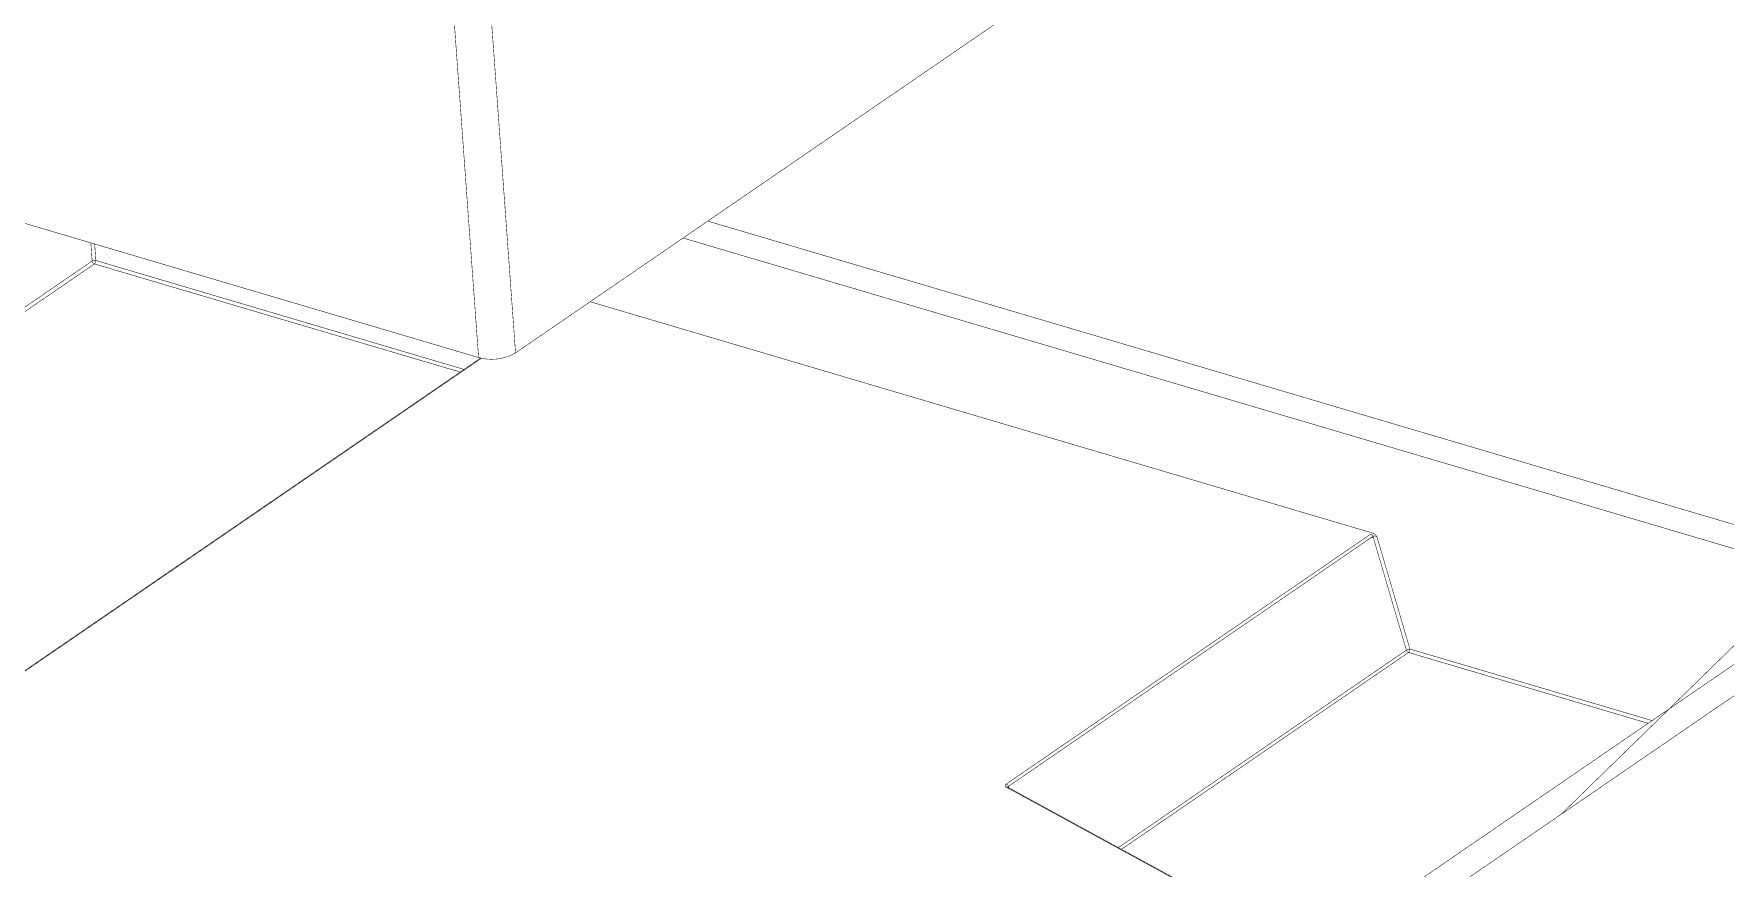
# Model space of a CAD drawing. Header units: inches. Extents: x 0 to 35.2, y -0.7 to 15.9.
# Drawn here: x 31.829 to 33.508, y 10.296 to 11.124 of the extents above; entities that cross this region are included whole.
import ezdxf

# ---------------------------------------------------------------- set-up
doc = ezdxf.new("R2010")
doc.units = ezdxf.units.IN
doc.header["$MEASUREMENT"] = 0
doc.layers.add('Board Outline', color=216, linetype='Continuous')
doc.layers.add('Dimensions', color=6, linetype='Continuous')

msp = doc.modelspace()

# ---------------------------------------------------------------- linework, layer by layer
at = {"layer": 'Board Outline', "const_width": 0.0005}
msp.add_lwpolyline([(33.3453, 10.3492), (33.9671, 10.9556)], dxfattribs=at)
at = {"layer": 'Board Outline', "const_width": 0.00025}
msp.add_lwpolyline([(33.3451, 10.3492, 1), (33.3454, 10.3492, 1)], format="xyb", close=True, dxfattribs=at)
at = {"layer": 'Dimensions', "const_width": 0.0005}
for points in [[(32.1915, 11.8964), (32.2708, 10.8026)], [(32.2282, 11.901), (32.3075, 10.8072)], [(32.3075, 10.8072), (33.654, 11.7303)], [(31.7411, 10.9592), (32.2708, 10.8026)], [(32.4983, 10.938), (33.685, 10.5872)], [(31.8859, 10.9164), (31.8872, 10.8984)], [(31.8897, 10.9153), (31.8909, 10.8989)], [(32.4738, 10.9212), (33.632, 10.5789)], [(31.4376, 10.5902), (31.8872, 10.8984)], [(31.8909, 10.8989), (32.2564, 10.7908)], [(31.4421, 10.5888), (31.8895, 10.8955)], [(31.8895, 10.8955), (32.2525, 10.7882)], [(32.3815, 10.858), (33.1586, 10.6283)], [(31.8073, 10.483), (32.2728, 10.8021)], [(31.8086, 10.4831), (32.2737, 10.8019)], [(32.7945, 10.3793), (33.1564, 10.6274)], [(32.7967, 10.377), (33.1586, 10.6251)], [(33.1566, 10.6244), (33.1566, 10.6243)], [(33.1566, 10.6244), (33.1566, 10.6244)], [(33.1567, 10.6243), (33.1567, 10.6243)], [(33.1567, 10.6243), (33.1567, 10.6243)], [(33.1566, 10.6243), (33.1567, 10.6243)], [(33.1566, 10.6243), (33.1566, 10.6243)], [(33.1566, 10.6243), (33.1566, 10.6243)], [(33.1567, 10.6243), (33.1567, 10.6243)], [(33.1568, 10.6243), (33.1568, 10.6242)], [(33.1568, 10.6243), (33.1568, 10.6243)], [(33.1568, 10.6243), (33.1568, 10.6243)], [(33.1567, 10.6243), (33.1568, 10.6243)], [(33.1567, 10.6243), (33.1567, 10.6243)], [(33.1569, 10.6242), (33.1569, 10.6242)], [(33.1569, 10.6242), (33.1569, 10.6242)], [(33.1569, 10.6242), (33.1569, 10.6242)], [(33.1568, 10.6242), (33.1569, 10.6242)], [(33.1568, 10.6242), (33.1568, 10.6242)], [(33.1569, 10.6242), (33.1569, 10.6242)], [(33.157, 10.6242), (33.157, 10.6242)], [(33.157, 10.6242), (33.157, 10.6242)], [(33.1569, 10.6242), (33.157, 10.6242)], [(33.1569, 10.6242), (33.1569, 10.6242)], [(33.1571, 10.6241), (33.1571, 10.6241)], [(33.1571, 10.6241), (33.1571, 10.6241)], [(33.157, 10.6241), (33.1571, 10.6241)], [(33.157, 10.6242), (33.157, 10.6241)], [(33.157, 10.6242), (33.157, 10.6242)], [(33.1572, 10.6241), (33.1572, 10.6241)], [(33.1571, 10.6241), (33.1572, 10.6241)], [(33.1571, 10.6241), (33.1571, 10.6241)], [(33.1572, 10.6241), (33.1572, 10.6241)], [(33.1572, 10.6241), (33.1572, 10.6241)], [(33.1573, 10.624), (33.1573, 10.624)], [(33.1573, 10.6241), (33.1573, 10.624)], [(33.1573, 10.6241), (33.1573, 10.6241)], [(33.1572, 10.6241), (33.1573, 10.6241)], [(33.1572, 10.6241), (33.1572, 10.6241)], [(33.1574, 10.624), (33.1574, 10.624)], [(33.1574, 10.624), (33.1574, 10.624)], [(33.1573, 10.624), (33.1574, 10.624)], [(33.1573, 10.624), (33.1573, 10.624)], [(33.1574, 10.624), (33.1575, 10.624)], [(33.1574, 10.624), (33.1574, 10.624)], [(33.1575, 10.624), (33.1575, 10.624)], [(33.1575, 10.624), (33.1575, 10.624)], [(33.1575, 10.624), (33.1575, 10.624)], [(33.1576, 10.624), (33.1576, 10.6239)], [(33.1576, 10.624), (33.1576, 10.624)], [(33.1575, 10.624), (33.1576, 10.624)], [(33.1575, 10.624), (33.1575, 10.624)], [(33.1577, 10.6239), (33.1577, 10.6239)], [(33.1577, 10.6239), (33.1577, 10.6239)], [(33.1577, 10.6239), (33.1577, 10.6239)], [(33.1576, 10.6239), (33.1577, 10.6239)], [(33.1576, 10.6239), (33.1576, 10.6239)], [(33.1578, 10.6239), (33.1578, 10.6239)], [(33.1577, 10.6239), (33.1578, 10.6239)], [(33.1577, 10.6239), (33.1577, 10.6239)], [(33.1578, 10.6239), (33.1578, 10.6239)], [(33.1579, 10.6239), (33.1579, 10.6239)], [(33.1579, 10.6239), (33.1579, 10.6239)], [(33.1578, 10.6239), (33.1579, 10.6239)], [(33.1578, 10.6239), (33.1578, 10.6239)], [(33.158, 10.6238), (33.158, 10.6238)], [(33.158, 10.6239), (33.158, 10.6238)], [(33.1579, 10.6239), (33.158, 10.6239)], [(33.1579, 10.6239), (33.1579, 10.6239)], [(33.1581, 10.6238), (33.1581, 10.6238)], [(33.1581, 10.6238), (33.1581, 10.6238)], [(33.158, 10.6238), (33.1581, 10.6238)], [(33.158, 10.6238), (33.158, 10.6238)], [(33.1582, 10.6238), (33.1582, 10.6238)], [(33.1582, 10.6238), (33.1582, 10.6238)], [(33.1581, 10.6238), (33.1582, 10.6238)], [(33.1581, 10.6238), (33.1581, 10.6238)], [(33.1583, 10.6238), (33.1583, 10.6238)], [(33.1583, 10.6238), (33.1583, 10.6238)], [(33.1582, 10.6238), (33.1583, 10.6238)], [(33.1582, 10.6238), (33.1582, 10.6238)], [(33.1582, 10.6238), (33.1582, 10.6238)], [(33.1584, 10.6238), (33.1584, 10.6238)], [(33.1584, 10.6238), (33.1584, 10.6238)], [(33.1583, 10.6238), (33.1584, 10.6238)], [(33.1583, 10.6238), (33.1583, 10.6238)], [(33.1585, 10.6237), (33.1585, 10.6237)], [(33.1584, 10.6237), (33.1585, 10.6237)], [(33.1584, 10.6238), (33.1584, 10.6237)], [(33.1586, 10.6251), (33.1918, 10.5122)], [(33.1586, 10.6237), (33.1586, 10.6237)], [(33.1586, 10.6237), (33.1586, 10.6237)], [(33.1585, 10.6237), (33.1586, 10.6237)], [(33.1585, 10.6237), (33.1585, 10.6237)], [(33.1587, 10.6237), (33.1587, 10.6237)], [(33.1587, 10.6237), (33.1587, 10.6237)], [(33.1586, 10.6237), (33.1587, 10.6237)], [(33.1586, 10.6237), (33.1586, 10.6237)], [(33.1587, 10.6237), (33.1588, 10.6237)], [(33.1587, 10.6237), (33.1587, 10.6237)], [(33.1588, 10.6237), (33.1588, 10.6237)], [(33.1588, 10.6237), (33.1588, 10.6237)], [(33.1625, 10.6249), (33.1953, 10.5133)], [(32.3568, 9.7027), (33.6325, 10.5772)], [(32.3664, 9.6781), (33.6863, 10.583)], [(32.9059, 10.3163), (33.1918, 10.5122)], [(32.909, 10.3146), (33.1939, 10.5099)], [(33.1939, 10.5099), (33.4318, 10.4396)], [(33.1953, 10.5133), (33.4357, 10.4423)], [(32.7935, 10.3778), (32.7935, 10.3778)], [(32.7935, 10.3778), (32.7935, 10.3779)], [(32.7935, 10.3777), (32.7935, 10.3777)], [(32.7935, 10.3778), (32.7935, 10.3777)], [(32.7935, 10.3778), (32.7935, 10.3778)], [(32.7935, 10.3777), (32.7935, 10.3776)], [(32.7935, 10.3777), (32.7935, 10.3777)], [(32.7936, 10.3782), (32.7936, 10.3782)], [(32.7936, 10.3782), (32.7936, 10.3783)], [(32.7935, 10.3781), (32.7936, 10.3781)], [(32.7936, 10.3781), (32.7936, 10.3782)], [(32.7936, 10.3782), (32.7936, 10.3782)], [(32.7935, 10.378), (32.7935, 10.378)], [(32.7935, 10.378), (32.7935, 10.3781)], [(32.7935, 10.3781), (32.7935, 10.3781)], [(32.7935, 10.3779), (32.7935, 10.3779)], [(32.7935, 10.3779), (32.7935, 10.378)], [(32.7935, 10.378), (32.7935, 10.378)], [(32.7935, 10.3779), (32.7935, 10.3779)], [(32.7935, 10.3776), (32.7935, 10.3776)], [(32.7935, 10.3776), (32.7935, 10.3776)], [(32.7935, 10.3775), (32.7935, 10.3775)], [(32.7935, 10.3775), (32.7935, 10.3775)], [(32.7935, 10.3776), (32.7935, 10.3775)], [(32.7935, 10.3774), (32.7936, 10.3774)], [(32.7935, 10.3774), (32.7935, 10.3774)], [(32.7935, 10.3775), (32.7935, 10.3774)], [(32.7936, 10.3773), (32.7936, 10.3773)], [(32.7936, 10.3773), (32.7936, 10.3773)], [(32.7936, 10.3774), (32.7936, 10.3773)], [(32.7936, 10.3773), (32.7936, 10.3772)], [(32.7937, 10.3784), (32.7937, 10.3784)], [(32.7937, 10.3784), (32.7937, 10.3785)], [(32.7937, 10.3785), (32.7937, 10.3785)], [(32.7936, 10.3783), (32.7936, 10.3783)], [(32.7936, 10.3783), (32.7936, 10.3784)], [(32.7936, 10.3784), (32.7937, 10.3784)], [(32.7936, 10.3783), (32.7936, 10.3783)], [(32.7936, 10.3772), (32.7936, 10.3772)], [(32.7936, 10.3772), (32.7936, 10.3772)], [(32.7937, 10.3771), (32.7937, 10.3771)], [(32.7937, 10.3772), (32.7937, 10.3771)], [(32.7936, 10.3772), (32.7937, 10.3772)], [(32.7937, 10.3771), (32.7937, 10.3771)], [(32.7938, 10.3786), (32.7938, 10.3786)], [(32.7937, 10.3785), (32.7937, 10.3785)], [(32.7937, 10.3785), (32.7938, 10.3786)], [(32.7938, 10.3786), (32.7938, 10.3786)], [(32.7937, 10.377), (32.7938, 10.377)], [(32.7937, 10.3771), (32.7937, 10.377)], [(32.7938, 10.3769), (32.7938, 10.3769)], [(32.7938, 10.377), (32.7938, 10.3769)], [(32.7938, 10.377), (32.7938, 10.377)], [(32.7939, 10.3787), (32.7939, 10.3787)], [(32.7939, 10.3787), (32.7939, 10.3787)], [(32.7938, 10.3786), (32.7938, 10.3787)], [(32.7938, 10.3787), (32.7939, 10.3787)], [(32.7938, 10.3769), (32.7938, 10.3769)], [(32.7939, 10.3768), (32.7939, 10.3768)], [(32.7939, 10.3768), (32.7939, 10.3768)], [(32.7938, 10.3769), (32.7939, 10.3768)], [(32.7939, 10.3788), (32.794, 10.3788)], [(32.794, 10.3788), (32.794, 10.3788)], [(32.794, 10.3788), (32.794, 10.3789)], [(32.7939, 10.3787), (32.7939, 10.3788)], [(32.794, 10.3767), (32.794, 10.3767)], [(32.794, 10.3768), (32.794, 10.3767)], [(32.7939, 10.3768), (32.794, 10.3768)], [(32.794, 10.3789), (32.7941, 10.3789)], [(32.7941, 10.3789), (32.7941, 10.3789)], [(32.7941, 10.3789), (32.7941, 10.379)], [(32.7941, 10.3766), (32.7941, 10.3766)], [(32.794, 10.3767), (32.7941, 10.3766)], [(32.794, 10.3767), (32.794, 10.3767)], [(32.7941, 10.379), (32.7942, 10.379)], [(32.7942, 10.379), (32.7942, 10.3791)], [(32.7941, 10.379), (32.7941, 10.379)], [(32.7941, 10.3766), (32.7941, 10.3766)], [(32.7942, 10.3766), (32.7942, 10.3765)], [(32.7941, 10.3766), (32.7942, 10.3766)], [(32.7943, 10.3791), (32.7943, 10.3791)], [(32.7943, 10.3791), (32.7943, 10.3791)], [(32.7942, 10.3791), (32.7943, 10.3791)], [(32.7942, 10.3765), (32.7943, 10.3765)], [(32.7942, 10.3765), (32.7942, 10.3765)], [(32.7943, 10.3765), (32.7943, 10.3764)], [(32.7944, 10.3792), (32.7944, 10.3792)], [(32.7943, 10.3791), (32.7944, 10.3792)], [(32.7944, 10.3764), (32.7944, 10.3764)], [(32.7943, 10.3764), (32.7944, 10.3764)], [(32.7944, 10.3764), (32.7944, 10.3764)], [(32.7944, 10.3792), (32.7944, 10.3792)], [(32.7944, 10.3792), (32.7945, 10.3793)], [(32.7945, 10.3793), (32.7945, 10.3793)], [(32.7945, 10.3763), (32.7945, 10.3763)], [(32.7944, 10.3764), (32.7945, 10.3763)], [(32.7945, 10.3763), (32.7946, 10.3763)], [(32.7946, 10.3763), (32.7946, 10.3762)], [(32.7946, 10.3763), (32.7946, 10.3763)], [(32.7946, 10.3762), (32.7947, 10.3762)], [(32.7947, 10.3762), (33.0608, 10.231)], [(32.7961, 10.3762), (33.0623, 10.231)], [(32.7967, 10.377), (32.797, 10.3757)]]:
    msp.add_lwpolyline(points, dxfattribs=at)
at = {"layer": 'Dimensions', "const_width": 0.00025}
for points in [[(32.4982, 10.938, 1), (32.4984, 10.938, 1)], [(31.8858, 10.9164, 1), (31.8861, 10.9164, 1)], [(31.8896, 10.9153, 1), (31.8898, 10.9153, 1)], [(32.4737, 10.9212, 1), (32.4739, 10.9212, 1)], [(31.8871, 10.8984, 1), (31.8874, 10.8984, 1)], [(31.8871, 10.8984, 1), (31.8874, 10.8984, 1)], [(31.8871, 10.8984, 1), (31.8874, 10.8984, 1)], [(31.8871, 10.8984, 1), (31.8874, 10.8984, 1)], [(31.8908, 10.8989, 1), (31.891, 10.8989, 1)], [(31.8908, 10.8989, 1), (31.891, 10.8989, 1)], [(31.8908, 10.8989, 1), (31.891, 10.8989, 1)], [(31.8908, 10.8989, 1), (31.891, 10.8989, 1)], [(31.8894, 10.8955, 1), (31.8896, 10.8955, 1)], [(31.8894, 10.8955, 1), (31.8896, 10.8955, 1)], [(31.8894, 10.8955, 1), (31.8896, 10.8955, 1)], [(31.8894, 10.8955, 1), (31.8896, 10.8955, 1)], [(32.3814, 10.858, 1), (32.3816, 10.858, 1)], [(32.2707, 10.8026, 1), (32.2709, 10.8026, 1)], [(32.2707, 10.8026, 1), (32.2709, 10.8026, 1)], [(32.2707, 10.8026, 1), (32.2709, 10.8026, 1)], [(32.2727, 10.8021, 1), (32.273, 10.8021, 1)], [(32.2735, 10.8019, 1), (32.2738, 10.8019, 1)], [(32.3073, 10.8072, 1), (32.3076, 10.8072, 1)], [(32.3073, 10.8072, 1), (32.3076, 10.8072, 1)], [(32.3073, 10.8072, 1), (32.3076, 10.8072, 1)], [(32.2524, 10.7882, 1), (32.2527, 10.7882, 1)], [(32.2563, 10.7908, 1), (32.2565, 10.7908, 1)], [(33.1563, 10.6274, 1), (33.1565, 10.6274, 1)], [(33.1563, 10.6274, 1), (33.1565, 10.6274, 1)], [(33.1584, 10.6283, 1), (33.1587, 10.6283, 1)], [(33.1584, 10.6283, 1), (33.1587, 10.6283, 1)], [(33.1593, 10.6279, 1), (33.1596, 10.6279, 1)], [(33.1593, 10.6279, 1), (33.1596, 10.6279, 1)], [(33.1565, 10.6244, 1), (33.1567, 10.6244, 1)], [(33.1565, 10.6244, 1), (33.1567, 10.6244, 1)], [(33.1565, 10.6244, 1), (33.1567, 10.6244, 1)], [(33.1566, 10.6243, 1), (33.1568, 10.6243, 1)], [(33.1565, 10.6243, 1), (33.1568, 10.6243, 1)], [(33.1566, 10.6243, 1), (33.1568, 10.6243, 1)], [(33.1565, 10.6243, 1), (33.1568, 10.6243, 1)], [(33.1565, 10.6243, 1), (33.1568, 10.6243, 1)], [(33.1565, 10.6243, 1), (33.1568, 10.6243, 1)], [(33.1565, 10.6243, 1), (33.1568, 10.6243, 1)], [(33.1565, 10.6243, 1), (33.1567, 10.6243, 1)], [(33.1565, 10.6243, 1), (33.1568, 10.6243, 1)], [(33.1565, 10.6243, 1), (33.1567, 10.6243, 1)], [(33.1566, 10.6243, 1), (33.1568, 10.6243, 1)], [(33.1566, 10.6243, 1), (33.1568, 10.6243, 1)], [(33.1567, 10.6243, 1), (33.1569, 10.6243, 1)], [(33.1567, 10.6243, 1), (33.1569, 10.6243, 1)], [(33.1567, 10.6243, 1), (33.1569, 10.6243, 1)], [(33.1566, 10.6243, 1), (33.1569, 10.6243, 1)], [(33.1567, 10.6243, 1), (33.1569, 10.6243, 1)], [(33.1566, 10.6243, 1), (33.1569, 10.6243, 1)], [(33.1566, 10.6243, 1), (33.1569, 10.6243, 1)], [(33.1566, 10.6243, 1), (33.1568, 10.6243, 1)], [(33.1566, 10.6243, 1), (33.1569, 10.6243, 1)], [(33.1566, 10.6243, 1), (33.1568, 10.6243, 1)], [(33.1568, 10.6242, 1), (33.157, 10.6242, 1)], [(33.1567, 10.6242, 1), (33.157, 10.6242, 1)], [(33.1568, 10.6242, 1), (33.157, 10.6242, 1)], [(33.1567, 10.6242, 1), (33.157, 10.6242, 1)], [(33.1567, 10.6242, 1), (33.157, 10.6242, 1)], [(33.1567, 10.6242, 1), (33.157, 10.6242, 1)], [(33.1567, 10.6242, 1), (33.157, 10.6242, 1)], [(33.1567, 10.6242, 1), (33.1569, 10.6242, 1)], [(33.1567, 10.6242, 1), (33.157, 10.6242, 1)], [(33.1567, 10.6242, 1), (33.1569, 10.6242, 1)], [(33.1568, 10.6242, 1), (33.157, 10.6242, 1)], [(33.1568, 10.6242, 1), (33.157, 10.6242, 1)], [(33.1569, 10.6242, 1), (33.1571, 10.6242, 1)], [(33.1568, 10.6242, 1), (33.1571, 10.6242, 1)], [(33.1569, 10.6242, 1), (33.1571, 10.6242, 1)], [(33.1568, 10.6242, 1), (33.1571, 10.6242, 1)], [(33.1568, 10.6242, 1), (33.1571, 10.6242, 1)], [(33.1568, 10.6242, 1), (33.1571, 10.6242, 1)], [(33.1568, 10.6242, 1), (33.1571, 10.6242, 1)], [(33.1568, 10.6242, 1), (33.1571, 10.6242, 1)], [(33.157, 10.6241, 1), (33.1572, 10.6241, 1)], [(33.1569, 10.6241, 1), (33.1572, 10.6241, 1)], [(33.157, 10.6241, 1), (33.1572, 10.6241, 1)], [(33.1569, 10.6241, 1), (33.1572, 10.6241, 1)], [(33.1569, 10.6241, 1), (33.1572, 10.6241, 1)], [(33.1569, 10.6242, 1), (33.1572, 10.6242, 1)], [(33.1569, 10.6241, 1), (33.1572, 10.6241, 1)], [(33.1569, 10.6242, 1), (33.1571, 10.6242, 1)], [(33.1569, 10.6242, 1), (33.1572, 10.6242, 1)], [(33.1569, 10.6242, 1), (33.1571, 10.6242, 1)], [(33.157, 10.6241, 1), (33.1573, 10.6241, 1)], [(33.157, 10.6241, 1), (33.1573, 10.6241, 1)], [(33.157, 10.6241, 1), (33.1573, 10.6241, 1)], [(33.157, 10.6241, 1), (33.1572, 10.6241, 1)], [(33.157, 10.6241, 1), (33.1573, 10.6241, 1)], [(33.157, 10.6241, 1), (33.1572, 10.6241, 1)], [(33.1571, 10.6241, 1), (33.1573, 10.6241, 1)], [(33.157, 10.6241, 1), (33.1573, 10.6241, 1)], [(33.1571, 10.6241, 1), (33.1573, 10.6241, 1)], [(33.157, 10.6241, 1), (33.1573, 10.6241, 1)], [(33.1572, 10.624, 1), (33.1574, 10.624, 1)], [(33.1572, 10.6241, 1), (33.1574, 10.6241, 1)], [(33.1572, 10.624, 1), (33.1574, 10.624, 1)], [(33.1571, 10.6241, 1), (33.1574, 10.6241, 1)], [(33.1572, 10.6241, 1), (33.1574, 10.6241, 1)], [(33.1571, 10.6241, 1), (33.1574, 10.6241, 1)], [(33.1571, 10.6241, 1), (33.1574, 10.6241, 1)], [(33.1571, 10.6241, 1), (33.1573, 10.6241, 1)], [(33.1571, 10.6241, 1), (33.1574, 10.6241, 1)], [(33.1571, 10.6241, 1), (33.1573, 10.6241, 1)], [(33.1573, 10.624, 1), (33.1575, 10.624, 1)], [(33.1572, 10.624, 1), (33.1575, 10.624, 1)], [(33.1573, 10.624, 1), (33.1575, 10.624, 1)], [(33.1572, 10.624, 1), (33.1575, 10.624, 1)], [(33.1572, 10.624, 1), (33.1575, 10.624, 1)], [(33.1572, 10.624, 1), (33.1574, 10.624, 1)], [(33.1572, 10.624, 1), (33.1575, 10.624, 1)], [(33.1572, 10.624, 1), (33.1574, 10.624, 1)], [(33.1573, 10.624, 1), (33.1576, 10.624, 1)], [(33.1573, 10.624, 1), (33.1575, 10.624, 1)], [(33.1573, 10.624, 1), (33.1576, 10.624, 1)], [(33.1573, 10.624, 1), (33.1575, 10.624, 1)], [(33.1574, 10.624, 1), (33.1576, 10.624, 1)], [(33.1573, 10.624, 1), (33.1576, 10.624, 1)], [(33.1574, 10.624, 1), (33.1576, 10.624, 1)], [(33.1573, 10.624, 1), (33.1576, 10.624, 1)], [(33.1573, 10.624, 1), (33.1576, 10.624, 1)], [(33.1573, 10.624, 1), (33.1576, 10.624, 1)], [(33.1575, 10.624, 1), (33.1577, 10.624, 1)], [(33.1574, 10.624, 1), (33.1577, 10.624, 1)], [(33.1575, 10.624, 1), (33.1577, 10.624, 1)], [(33.1574, 10.624, 1), (33.1577, 10.624, 1)], [(33.1574, 10.624, 1), (33.1577, 10.624, 1)], [(33.1574, 10.624, 1), (33.1576, 10.624, 1)], [(33.1574, 10.624, 1), (33.1577, 10.624, 1)], [(33.1574, 10.624, 1), (33.1576, 10.624, 1)], [(33.1576, 10.6239, 1), (33.1578, 10.6239, 1)], [(33.1576, 10.6239, 1), (33.1578, 10.6239, 1)], [(33.1576, 10.6239, 1), (33.1578, 10.6239, 1)], [(33.1575, 10.6239, 1), (33.1578, 10.6239, 1)], [(33.1576, 10.6239, 1), (33.1578, 10.6239, 1)], [(33.1575, 10.6239, 1), (33.1578, 10.6239, 1)], [(33.1575, 10.6239, 1), (33.1578, 10.6239, 1)], [(33.1575, 10.6239, 1), (33.1577, 10.6239, 1)], [(33.1575, 10.6239, 1), (33.1578, 10.6239, 1)], [(33.1575, 10.6239, 1), (33.1577, 10.6239, 1)], [(33.1576, 10.6239, 1), (33.1579, 10.6239, 1)], [(33.1576, 10.6239, 1), (33.1579, 10.6239, 1)], [(33.1576, 10.6239, 1), (33.1579, 10.6239, 1)], [(33.1576, 10.6239, 1), (33.1578, 10.6239, 1)], [(33.1576, 10.6239, 1), (33.1579, 10.6239, 1)], [(33.1576, 10.6239, 1), (33.1578, 10.6239, 1)], [(33.1577, 10.6239, 1), (33.1579, 10.6239, 1)], [(33.1577, 10.6239, 1), (33.1579, 10.6239, 1)], [(33.1578, 10.6239, 1), (33.158, 10.6239, 1)], [(33.1577, 10.6239, 1), (33.158, 10.6239, 1)], [(33.1578, 10.6239, 1), (33.158, 10.6239, 1)], [(33.1577, 10.6239, 1), (33.158, 10.6239, 1)], [(33.1577, 10.6239, 1), (33.158, 10.6239, 1)], [(33.1577, 10.6239, 1), (33.1579, 10.6239, 1)], [(33.1577, 10.6239, 1), (33.158, 10.6239, 1)], [(33.1577, 10.6239, 1), (33.1579, 10.6239, 1)], [(33.1579, 10.6238, 1), (33.1581, 10.6238, 1)], [(33.1578, 10.6239, 1), (33.1581, 10.6239, 1)], [(33.1579, 10.6238, 1), (33.1581, 10.6238, 1)], [(33.1578, 10.6239, 1), (33.1581, 10.6239, 1)], [(33.1578, 10.6239, 1), (33.1581, 10.6239, 1)], [(33.1578, 10.6239, 1), (33.158, 10.6239, 1)], [(33.1578, 10.6239, 1), (33.1581, 10.6239, 1)], [(33.1578, 10.6239, 1), (33.158, 10.6239, 1)], [(33.158, 10.6238, 1), (33.1582, 10.6238, 1)], [(33.1579, 10.6238, 1), (33.1582, 10.6238, 1)], [(33.158, 10.6238, 1), (33.1582, 10.6238, 1)], [(33.1579, 10.6238, 1), (33.1582, 10.6238, 1)], [(33.1579, 10.6238, 1), (33.1582, 10.6238, 1)], [(33.1579, 10.6238, 1), (33.1581, 10.6238, 1)], [(33.1579, 10.6238, 1), (33.1582, 10.6238, 1)], [(33.1579, 10.6238, 1), (33.1581, 10.6238, 1)], [(33.1581, 10.6238, 1), (33.1583, 10.6238, 1)], [(33.158, 10.6238, 1), (33.1583, 10.6238, 1)], [(33.1581, 10.6238, 1), (33.1583, 10.6238, 1)], [(33.158, 10.6238, 1), (33.1583, 10.6238, 1)], [(33.158, 10.6238, 1), (33.1583, 10.6238, 1)], [(33.158, 10.6238, 1), (33.1582, 10.6238, 1)], [(33.158, 10.6238, 1), (33.1583, 10.6238, 1)], [(33.158, 10.6238, 1), (33.1582, 10.6238, 1)], [(33.1582, 10.6238, 1), (33.1584, 10.6238, 1)], [(33.1581, 10.6238, 1), (33.1584, 10.6238, 1)], [(33.1582, 10.6238, 1), (33.1584, 10.6238, 1)], [(33.1581, 10.6238, 1), (33.1584, 10.6238, 1)], [(33.1581, 10.6238, 1), (33.1584, 10.6238, 1)], [(33.1581, 10.6238, 1), (33.1583, 10.6238, 1)], [(33.1581, 10.6238, 1), (33.1584, 10.6238, 1)], [(33.1581, 10.6238, 1), (33.1583, 10.6238, 1)], [(33.1581, 10.6238, 1), (33.1583, 10.6238, 1)], [(33.1581, 10.6238, 1), (33.1583, 10.6238, 1)], [(33.1583, 10.6238, 1), (33.1585, 10.6238, 1)], [(33.1582, 10.6238, 1), (33.1585, 10.6238, 1)], [(33.1583, 10.6238, 1), (33.1585, 10.6238, 1)], [(33.1582, 10.6238, 1), (33.1585, 10.6238, 1)], [(33.1582, 10.6238, 1), (33.1585, 10.6238, 1)], [(33.1582, 10.6238, 1), (33.1584, 10.6238, 1)], [(33.1582, 10.6238, 1), (33.1585, 10.6238, 1)], [(33.1582, 10.6238, 1), (33.1584, 10.6238, 1)], [(33.1583, 10.6237, 1), (33.1586, 10.6237, 1)], [(33.1583, 10.6237, 1), (33.1586, 10.6237, 1)], [(33.1583, 10.6237, 1), (33.1586, 10.6237, 1)], [(33.1583, 10.6238, 1), (33.1586, 10.6238, 1)], [(33.1583, 10.6237, 1), (33.1586, 10.6237, 1)], [(33.1583, 10.6238, 1), (33.1586, 10.6238, 1)], [(33.1584, 10.6251, 1), (33.1587, 10.6251, 1)], [(33.1584, 10.6251, 1), (33.1587, 10.6251, 1)], [(33.1584, 10.6251, 1), (33.1587, 10.6251, 1)], [(33.1584, 10.6251, 1), (33.1587, 10.6251, 1)], [(33.1585, 10.6237, 1), (33.1587, 10.6237, 1)], [(33.1584, 10.6237, 1), (33.1587, 10.6237, 1)], [(33.1585, 10.6237, 1), (33.1587, 10.6237, 1)], [(33.1584, 10.6237, 1), (33.1587, 10.6237, 1)], [(33.1584, 10.6237, 1), (33.1587, 10.6237, 1)], [(33.1584, 10.6237, 1), (33.1586, 10.6237, 1)], [(33.1584, 10.6237, 1), (33.1587, 10.6237, 1)], [(33.1584, 10.6237, 1), (33.1586, 10.6237, 1)], [(33.1586, 10.6237, 1), (33.1588, 10.6237, 1)], [(33.1585, 10.6237, 1), (33.1588, 10.6237, 1)], [(33.1586, 10.6237, 1), (33.1588, 10.6237, 1)], [(33.1585, 10.6237, 1), (33.1588, 10.6237, 1)], [(33.1585, 10.6237, 1), (33.1588, 10.6237, 1)], [(33.1585, 10.6237, 1), (33.1587, 10.6237, 1)], [(33.1585, 10.6237, 1), (33.1588, 10.6237, 1)], [(33.1585, 10.6237, 1), (33.1587, 10.6237, 1)], [(33.1586, 10.6237, 1), (33.1589, 10.6237, 1)], [(33.1586, 10.6237, 1), (33.1588, 10.6237, 1)], [(33.1586, 10.6237, 1), (33.1589, 10.6237, 1)], [(33.1586, 10.6237, 1), (33.1588, 10.6237, 1)], [(33.1587, 10.6237, 1), (33.1589, 10.6237, 1)], [(33.1586, 10.6237, 1), (33.1589, 10.6237, 1)], [(33.1587, 10.6237, 1), (33.1589, 10.6237, 1)], [(33.1586, 10.6237, 1), (33.1589, 10.6237, 1)], [(33.1587, 10.6237, 1), (33.1589, 10.6237, 1)], [(33.1599, 10.6255, 1), (33.1601, 10.6255, 1)], [(33.1599, 10.6255, 1), (33.1601, 10.6255, 1)], [(33.1602, 10.6273, 1), (33.1604, 10.6273, 1)], [(33.1602, 10.6273, 1), (33.1604, 10.6273, 1)], [(33.1608, 10.6254, 1), (33.161, 10.6254, 1)], [(33.1608, 10.6254, 1), (33.161, 10.6254, 1)], [(33.1609, 10.6265, 1), (33.1612, 10.6265, 1)], [(33.1609, 10.6265, 1), (33.1612, 10.6265, 1)], [(33.1616, 10.6252, 1), (33.1619, 10.6252, 1)], [(33.1616, 10.6252, 1), (33.1619, 10.6252, 1)], [(33.1624, 10.6249, 1), (33.1626, 10.6249, 1)], [(33.1624, 10.6249, 1), (33.1626, 10.6249, 1)], [(33.1624, 10.6249, 1), (33.1626, 10.6249, 1)], [(33.1917, 10.5122, 1), (33.1919, 10.5122, 1)], [(33.1917, 10.5122, 1), (33.1919, 10.5122, 1)], [(33.1917, 10.5122, 1), (33.1919, 10.5122, 1)], [(33.1917, 10.5122, 1), (33.1919, 10.5122, 1)], [(33.1938, 10.5099, 1), (33.1941, 10.5099, 1)], [(33.1938, 10.5099, 1), (33.1941, 10.5099, 1)], [(33.1938, 10.5099, 1), (33.1941, 10.5099, 1)], [(33.1938, 10.5099, 1), (33.1941, 10.5099, 1)], [(33.1952, 10.5133, 1), (33.1955, 10.5133, 1)], [(33.1952, 10.5133, 1), (33.1955, 10.5133, 1)], [(33.1952, 10.5133, 1), (33.1955, 10.5133, 1)], [(33.1952, 10.5133, 1), (33.1955, 10.5133, 1)], [(33.4317, 10.4396, 1), (33.4319, 10.4396, 1)], [(33.4356, 10.4423, 1), (33.4358, 10.4423, 1)], [(32.7934, 10.3778, 1), (32.7936, 10.3778, 1)], [(32.7934, 10.3778, 1), (32.7936, 10.3778, 1)], [(32.7934, 10.3777, 1), (32.7936, 10.3777, 1)], [(32.7934, 10.3778, 1), (32.7936, 10.3778, 1)], [(32.7934, 10.3777, 1), (32.7936, 10.3777, 1)], [(32.7934, 10.3778, 1), (32.7936, 10.3778, 1)], [(32.7934, 10.3778, 1), (32.7936, 10.3778, 1)], [(32.7934, 10.3778, 1), (32.7936, 10.3778, 1)], [(32.7934, 10.3777, 1), (32.7936, 10.3777, 1)], [(32.7934, 10.3777, 1), (32.7936, 10.3777, 1)], [(32.7934, 10.3777, 1), (32.7936, 10.3777, 1)], [(32.7934, 10.3777, 1), (32.7936, 10.3777, 1)], [(32.7935, 10.3782, 1), (32.7937, 10.3782, 1)], [(32.7935, 10.3782, 1), (32.7937, 10.3782, 1)], [(32.7934, 10.3781, 1), (32.7937, 10.3781, 1)], [(32.7934, 10.3781, 1), (32.7937, 10.3781, 1)], [(32.7934, 10.3782, 1), (32.7937, 10.3782, 1)], [(32.7934, 10.3782, 1), (32.7937, 10.3782, 1)], [(32.7935, 10.3782, 1), (32.7937, 10.3782, 1)], [(32.7935, 10.3782, 1), (32.7937, 10.3782, 1)], [(32.7934, 10.378, 1), (32.7937, 10.378, 1)], [(32.7934, 10.378, 1), (32.7937, 10.378, 1)], [(32.7934, 10.3781, 1), (32.7937, 10.3781, 1)], [(32.7934, 10.3781, 1), (32.7937, 10.3781, 1)], [(32.7934, 10.3781, 1), (32.7937, 10.3781, 1)], [(32.7934, 10.3781, 1), (32.7937, 10.3781, 1)], [(32.7934, 10.3779, 1), (32.7936, 10.3779, 1)], [(32.7934, 10.3779, 1), (32.7936, 10.3779, 1)], [(32.7934, 10.378, 1), (32.7936, 10.378, 1)], [(32.7934, 10.378, 1), (32.7936, 10.378, 1)], [(32.7934, 10.378, 1), (32.7936, 10.378, 1)], [(32.7934, 10.378, 1), (32.7936, 10.378, 1)], [(32.7934, 10.3779, 1), (32.7936, 10.3779, 1)], [(32.7934, 10.3779, 1), (32.7936, 10.3779, 1)], [(32.7934, 10.3779, 1), (32.7936, 10.3779, 1)], [(32.7934, 10.3779, 1), (32.7936, 10.3779, 1)], [(32.7934, 10.3776, 1), (32.7936, 10.3776, 1)], [(32.7934, 10.3776, 1), (32.7936, 10.3776, 1)], [(32.7934, 10.3776, 1), (32.7936, 10.3776, 1)], [(32.7934, 10.3776, 1), (32.7936, 10.3776, 1)], [(32.7934, 10.3775, 1), (32.7936, 10.3775, 1)], [(32.7934, 10.3775, 1), (32.7936, 10.3775, 1)], [(32.7934, 10.3775, 1), (32.7936, 10.3775, 1)], [(32.7934, 10.3776, 1), (32.7936, 10.3776, 1)], [(32.7934, 10.3775, 1), (32.7936, 10.3775, 1)], [(32.7934, 10.3776, 1), (32.7936, 10.3776, 1)], [(32.7934, 10.3774, 1), (32.7937, 10.3774, 1)], [(32.7934, 10.3774, 1), (32.7937, 10.3774, 1)], [(32.7934, 10.3774, 1), (32.7937, 10.3774, 1)], [(32.7934, 10.3775, 1), (32.7937, 10.3775, 1)], [(32.7934, 10.3774, 1), (32.7937, 10.3774, 1)], [(32.7934, 10.3775, 1), (32.7937, 10.3775, 1)], [(32.7935, 10.3773, 1), (32.7937, 10.3773, 1)], [(32.7934, 10.3773, 1), (32.7937, 10.3773, 1)], [(32.7935, 10.3773, 1), (32.7937, 10.3773, 1)], [(32.7934, 10.3774, 1), (32.7937, 10.3774, 1)], [(32.7934, 10.3773, 1), (32.7937, 10.3773, 1)], [(32.7934, 10.3774, 1), (32.7937, 10.3774, 1)], [(32.7935, 10.3773, 1), (32.7937, 10.3773, 1)], [(32.7935, 10.3773, 1), (32.7937, 10.3773, 1)], [(32.7936, 10.3784, 1), (32.7938, 10.3784, 1)], [(32.7936, 10.3784, 1), (32.7938, 10.3784, 1)], [(32.7935, 10.3783, 1), (32.7938, 10.3783, 1)], [(32.7935, 10.3783, 1), (32.7938, 10.3783, 1)], [(32.7935, 10.3784, 1), (32.7938, 10.3784, 1)], [(32.7935, 10.3784, 1), (32.7938, 10.3784, 1)], [(32.7935, 10.3784, 1), (32.7938, 10.3784, 1)], [(32.7935, 10.3784, 1), (32.7938, 10.3784, 1)], [(32.7935, 10.3783, 1), (32.7937, 10.3783, 1)], [(32.7935, 10.3783, 1), (32.7937, 10.3783, 1)], [(32.7935, 10.3783, 1), (32.7937, 10.3783, 1)], [(32.7935, 10.3783, 1), (32.7937, 10.3783, 1)], [(32.7935, 10.3772, 1), (32.7938, 10.3772, 1)], [(32.7935, 10.3772, 1), (32.7937, 10.3772, 1)], [(32.7935, 10.3772, 1), (32.7938, 10.3772, 1)], [(32.7935, 10.3772, 1), (32.7937, 10.3772, 1)], [(32.7935, 10.3771, 1), (32.7938, 10.3771, 1)], [(32.7935, 10.3772, 1), (32.7938, 10.3772, 1)], [(32.7935, 10.3771, 1), (32.7938, 10.3771, 1)], [(32.7935, 10.3772, 1), (32.7938, 10.3772, 1)], [(32.7935, 10.3772, 1), (32.7938, 10.3772, 1)], [(32.7935, 10.3772, 1), (32.7938, 10.3772, 1)], [(32.7936, 10.3771, 1), (32.7938, 10.3771, 1)], [(32.7936, 10.3771, 1), (32.7938, 10.3771, 1)], [(32.7936, 10.3785, 1), (32.7939, 10.3785, 1)], [(32.7936, 10.3785, 1), (32.7939, 10.3785, 1)], [(32.7936, 10.3786, 1), (32.7939, 10.3786, 1)], [(32.7936, 10.3786, 1), (32.7939, 10.3786, 1)], [(32.7937, 10.3786, 1), (32.7939, 10.3786, 1)], [(32.7937, 10.3786, 1), (32.7939, 10.3786, 1)], [(32.7936, 10.3785, 1), (32.7938, 10.3785, 1)], [(32.7936, 10.3785, 1), (32.7938, 10.3785, 1)], [(32.7936, 10.3785, 1), (32.7938, 10.3785, 1)], [(32.7936, 10.3785, 1), (32.7938, 10.3785, 1)], [(32.7936, 10.377, 1), (32.7939, 10.377, 1)], [(32.7936, 10.3771, 1), (32.7938, 10.3771, 1)], [(32.7936, 10.377, 1), (32.7939, 10.377, 1)], [(32.7936, 10.3771, 1), (32.7938, 10.3771, 1)], [(32.7937, 10.3769, 1), (32.7939, 10.3769, 1)], [(32.7937, 10.377, 1), (32.7939, 10.377, 1)], [(32.7937, 10.3769, 1), (32.7939, 10.3769, 1)], [(32.7936, 10.377, 1), (32.7939, 10.377, 1)], [(32.7937, 10.377, 1), (32.7939, 10.377, 1)], [(32.7936, 10.377, 1), (32.7939, 10.377, 1)], [(32.7938, 10.3787, 1), (32.794, 10.3787, 1)], [(32.7938, 10.3787, 1), (32.794, 10.3787, 1)], [(32.7937, 10.3786, 1), (32.7939, 10.3786, 1)], [(32.7937, 10.3786, 1), (32.7939, 10.3786, 1)], [(32.7937, 10.3787, 1), (32.794, 10.3787, 1)], [(32.7937, 10.3787, 1), (32.794, 10.3787, 1)], [(32.7937, 10.3787, 1), (32.794, 10.3787, 1)], [(32.7937, 10.3787, 1), (32.794, 10.3787, 1)], [(32.7937, 10.3769, 1), (32.7939, 10.3769, 1)], [(32.7937, 10.3769, 1), (32.7939, 10.3769, 1)], [(32.7938, 10.3768, 1), (32.794, 10.3768, 1)], [(32.7937, 10.3768, 1), (32.794, 10.3768, 1)], [(32.7938, 10.3768, 1), (32.794, 10.3768, 1)], [(32.7937, 10.3769, 1), (32.794, 10.3769, 1)], [(32.7937, 10.3768, 1), (32.794, 10.3768, 1)], [(32.7937, 10.3769, 1), (32.794, 10.3769, 1)], [(32.7938, 10.3788, 1), (32.7941, 10.3788, 1)], [(32.7938, 10.3788, 1), (32.7941, 10.3788, 1)], [(32.7939, 10.3788, 1), (32.7941, 10.3788, 1)], [(32.7939, 10.3788, 1), (32.7941, 10.3788, 1)], [(32.7938, 10.3787, 1), (32.794, 10.3787, 1)], [(32.7938, 10.3787, 1), (32.794, 10.3787, 1)], [(32.7938, 10.3788, 1), (32.7941, 10.3788, 1)], [(32.7938, 10.3788, 1), (32.7941, 10.3788, 1)], [(32.7939, 10.3767, 1), (32.7941, 10.3767, 1)], [(32.7938, 10.3768, 1), (32.7941, 10.3768, 1)], [(32.7939, 10.3767, 1), (32.7941, 10.3767, 1)], [(32.7938, 10.3768, 1), (32.7941, 10.3768, 1)], [(32.7938, 10.3768, 1), (32.7941, 10.3768, 1)], [(32.7938, 10.3768, 1), (32.7941, 10.3768, 1)], [(32.7939, 10.3789, 1), (32.7942, 10.3789, 1)], [(32.7939, 10.3789, 1), (32.7942, 10.3789, 1)], [(32.794, 10.3789, 1), (32.7942, 10.3789, 1)], [(32.794, 10.3789, 1), (32.7942, 10.3789, 1)], [(32.7939, 10.3789, 1), (32.7941, 10.3789, 1)], [(32.7939, 10.3789, 1), (32.7941, 10.3789, 1)], [(32.7939, 10.3766, 1), (32.7942, 10.3766, 1)], [(32.7939, 10.3767, 1), (32.7942, 10.3767, 1)], [(32.7939, 10.3766, 1), (32.7942, 10.3766, 1)], [(32.7939, 10.3767, 1), (32.7941, 10.3767, 1)], [(32.7939, 10.3767, 1), (32.7942, 10.3767, 1)], [(32.7939, 10.3767, 1), (32.7941, 10.3767, 1)], [(32.7941, 10.379, 1), (32.7943, 10.379, 1)], [(32.7941, 10.379, 1), (32.7943, 10.379, 1)], [(32.794, 10.379, 1), (32.7942, 10.379, 1)], [(32.794, 10.379, 1), (32.7942, 10.379, 1)], [(32.794, 10.379, 1), (32.7943, 10.379, 1)], [(32.794, 10.379, 1), (32.7943, 10.379, 1)], [(32.794, 10.3766, 1), (32.7942, 10.3766, 1)], [(32.794, 10.3766, 1), (32.7942, 10.3766, 1)], [(32.794, 10.3766, 1), (32.7943, 10.3766, 1)], [(32.794, 10.3766, 1), (32.7943, 10.3766, 1)], [(32.794, 10.3766, 1), (32.7943, 10.3766, 1)], [(32.794, 10.3766, 1), (32.7943, 10.3766, 1)], [(32.7942, 10.3791, 1), (32.7944, 10.3791, 1)], [(32.7942, 10.3791, 1), (32.7944, 10.3791, 1)], [(32.7941, 10.3791, 1), (32.7943, 10.3791, 1)], [(32.7941, 10.3791, 1), (32.7943, 10.3791, 1)], [(32.7941, 10.3791, 1), (32.7944, 10.3791, 1)], [(32.7941, 10.3791, 1), (32.7944, 10.3791, 1)], [(32.7941, 10.3765, 1), (32.7944, 10.3765, 1)], [(32.7941, 10.3765, 1), (32.7943, 10.3765, 1)], [(32.7941, 10.3765, 1), (32.7944, 10.3765, 1)], [(32.7941, 10.3765, 1), (32.7943, 10.3765, 1)], [(32.7942, 10.3765, 1), (32.7944, 10.3765, 1)], [(32.7942, 10.3765, 1), (32.7944, 10.3765, 1)], [(32.7942, 10.3791, 1), (32.7945, 10.3791, 1)], [(32.7942, 10.3791, 1), (32.7945, 10.3791, 1)], [(32.7942, 10.3792, 1), (32.7945, 10.3792, 1)], [(32.7942, 10.3792, 1), (32.7945, 10.3792, 1)], [(32.7942, 10.3764, 1), (32.7945, 10.3764, 1)], [(32.7942, 10.3764, 1), (32.7944, 10.3764, 1)], [(32.7942, 10.3764, 1), (32.7945, 10.3764, 1)], [(32.7942, 10.3764, 1), (32.7944, 10.3764, 1)], [(32.7943, 10.3764, 1), (32.7945, 10.3764, 1)], [(32.7943, 10.3764, 1), (32.7945, 10.3764, 1)], [(32.7943, 10.3792, 1), (32.7945, 10.3792, 1)], [(32.7943, 10.3792, 1), (32.7945, 10.3792, 1)], [(32.7943, 10.3792, 1), (32.7946, 10.3792, 1)], [(32.7943, 10.3792, 1), (32.7946, 10.3792, 1)], [(32.7944, 10.3793, 1), (32.7946, 10.3793, 1)], [(32.7944, 10.3793, 1), (32.7946, 10.3793, 1)], [(32.7943, 10.3763, 1), (32.7946, 10.3763, 1)], [(32.7943, 10.3764, 1), (32.7946, 10.3764, 1)], [(32.7943, 10.3763, 1), (32.7946, 10.3763, 1)], [(32.7943, 10.3764, 1), (32.7946, 10.3764, 1)], [(32.7944, 10.3793, 1), (32.7946, 10.3793, 1)], [(32.7944, 10.3793, 1), (32.7946, 10.3793, 1)], [(32.7944, 10.3793, 1), (32.7946, 10.3793, 1)], [(32.7944, 10.3763, 1), (32.7946, 10.3763, 1)], [(32.7944, 10.3763, 1), (32.7946, 10.3763, 1)], [(32.7945, 10.3763, 1), (32.7947, 10.3763, 1)], [(32.7944, 10.3763, 1), (32.7947, 10.3763, 1)], [(32.7945, 10.3763, 1), (32.7947, 10.3763, 1)], [(32.7944, 10.3763, 1), (32.7947, 10.3763, 1)], [(32.7945, 10.3762, 1), (32.7948, 10.3762, 1)], [(32.7946, 10.3762, 1), (32.7948, 10.3762, 1)], [(32.7945, 10.3762, 1), (32.7948, 10.3762, 1)], [(32.7946, 10.3762, 1), (32.7948, 10.3762, 1)], [(32.7946, 10.3762, 1), (32.7948, 10.3762, 1)], [(32.7949, 10.379, 1), (32.7952, 10.379, 1)], [(32.7949, 10.379, 1), (32.7952, 10.379, 1)], [(32.796, 10.3762, 1), (32.7962, 10.3762, 1)], [(32.7962, 10.3757, 1), (32.7964, 10.3757, 1)], [(32.7962, 10.3757, 1), (32.7964, 10.3757, 1)], [(32.7962, 10.3766, 1), (32.7965, 10.3766, 1)], [(32.7962, 10.3766, 1), (32.7965, 10.3766, 1)], [(32.7963, 10.376, 1), (32.7965, 10.376, 1)], [(32.7963, 10.376, 1), (32.7965, 10.376, 1)], [(32.7965, 10.377, 1), (32.7968, 10.377, 1)], [(32.7965, 10.377, 1), (32.7968, 10.377, 1)], [(32.7965, 10.377, 1), (32.7968, 10.377, 1)], [(32.7965, 10.377, 1), (32.7968, 10.377, 1)], [(32.7969, 10.3757, 1), (32.7971, 10.3757, 1)], [(32.7968, 10.3748, 1), (32.797, 10.3748, 1)], [(32.7968, 10.3748, 1), (32.797, 10.3748, 1)], [(32.9058, 10.3163, 1), (32.9061, 10.3163, 1)], [(32.9089, 10.3146, 1), (32.9091, 10.3146, 1)]]:
    msp.add_lwpolyline(points, format="xyb", close=True, dxfattribs=at)
at = {"layer": 'Dimensions', "const_width": 0.0005}
for points in [[(31.8872, 10.8984, -0.200602), (31.8909, 10.8989)], [(31.8895, 10.8955, -0.290623), (31.8872, 10.8984)], [(31.8909, 10.8989, -0.239837), (31.8895, 10.8955)], [(32.3075, 10.8072, -0.200602), (32.2708, 10.8026)], [(33.1564, 10.6274, -0.242035), (33.1586, 10.6251)], [(33.1586, 10.6283, -0.032125), (33.1595, 10.6279)], [(33.1595, 10.6279, -0.050223), (33.1603, 10.6273)], [(33.1586, 10.6251, -0.139207), (33.16, 10.6255)], [(33.16, 10.6255, -0.048679), (33.1609, 10.6254)], [(33.1603, 10.6273, -0.024623), (33.1611, 10.6265)], [(33.1609, 10.6254, -0.03751), (33.1617, 10.6252)], [(33.1611, 10.6265, -0.018924), (33.1625, 10.6249)], [(33.1617, 10.6252, -0.034052), (33.1625, 10.6249)], [(33.1918, 10.5122, -0.131813), (33.1953, 10.5133)], [(33.1939, 10.5099, -0.242035), (33.1918, 10.5122)], [(33.1953, 10.5133, -0.239837), (33.1939, 10.5099)], [(32.7945, 10.3793, -0.029814), (32.7951, 10.379)], [(32.7947, 10.3762, -0.317333), (32.7964, 10.376)], [(32.7951, 10.379, -0.187487), (32.7967, 10.377)], [(32.7963, 10.3757, -0.220436), (32.7963, 10.3766)], [(32.7969, 10.3748, -0.114444), (32.7963, 10.3757)], [(32.7963, 10.3766, -0.052692), (32.7967, 10.377)], [(32.7964, 10.376, -0.166491), (32.7969, 10.3748)]]:
    msp.add_lwpolyline(points, format="xyb", dxfattribs=at)

doc.saveas('drawing.dxf')
